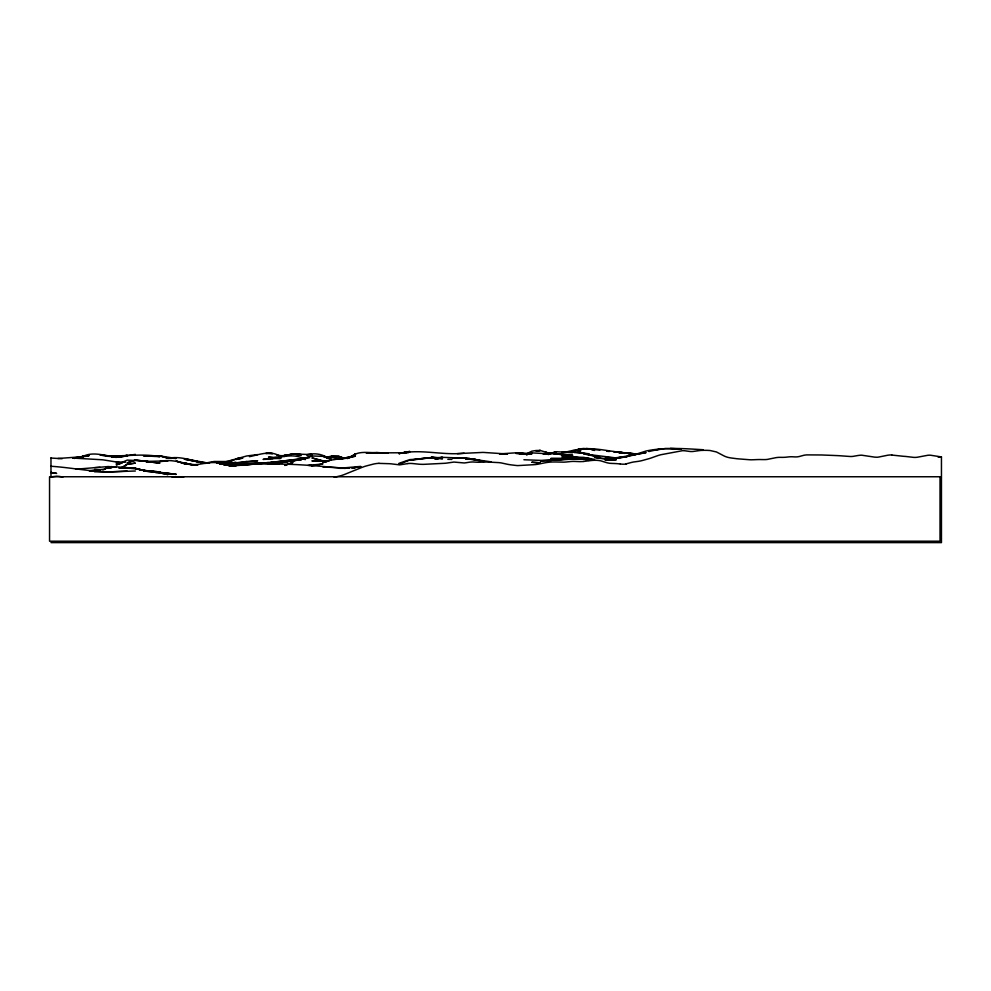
<?xml version="1.0" encoding="UTF-8"?>
<svg xmlns="http://www.w3.org/2000/svg" width="991" height="991" viewBox="0 0 991 991"><rect width="100%" height="100%" fill="white"/><g stroke="black" fill="none" stroke-linecap="round" stroke-linejoin="round"><path stroke-width="1.49" d="M340.644 459.18L355.397 455.29L347.37 458.523L355.397 454.423L350.802 457.322C357.701 450.125 368.392 453.11 377.175 452.602L366.175 452.949L408.416 452.726M350.802 457.322L355.397 453.989L350.802 457.136M122.834 467.318L127.182 464.358L135.383 463.107L127.182 464.246L121.744 467.504M57.899 458.486L83.777 456.64L74.201 458.399L83.777 456.194L76.939 458.214L83.777 455.959L89.19 455.6L83.777 455.947L81.349 457.334C96.003 448.378 112.07 460.951 127.182 455.451L116.343 456.876L105.566 456.157L127.182 456.095L116.343 456.876L100.091 455.104C120.109 457.656 139.805 452.788 159.861 456.69L143.522 455.848L159.861 455.81L167.962 458.152L159.861 455.947L176.138 458.461L167.962 458.015L176.138 457.978L170.687 458.424M525.255 454.423L531.956 451.14L536.094 450.509L540.231 450.471L549.596 453.333M548.258 454.584L556.409 451.76L572.786 452.515L561.922 452.379L572.786 451.834L589.088 453.791M81.051 457.173L83.777 455.959M398.927 464.259L408.416 460.617M284.9 465.46L293.026 462.401L284.9 465.349M398.927 463.354L409.779 459.601L420.692 459.006L409.779 460.134M526.593 454.671L531.956 452.899L550.934 453.903L543.291 454.113M224.053 464.345L257.66 463.54L268.462 464.234L301.214 459.39L311.905 455.971L322.88 456.356L341.895 459.031M345.066 468.371C319.461 466.241 294.166 463.466 268.462 464.234L301.214 459.378L311.905 455.971M564.647 452.33L572.786 450.447L580.912 450.756L578.211 451.054M102.841 469.907L105.566 469.04L89.19 470.775L100.091 470.18L94.603 470.428M572.786 450.707C590.475 445.331 609.217 452.131 627.179 452.899L619.09 453.023M625.829 456.801L605.315 458.722L594.526 457.359C612.054 461.459 629.508 456.479 646.082 451.004C664.924 447.065 684.162 448.601 703.201 449.728M526.593 454.733L531.956 453.11L523.905 454.287L531.956 453.432L523.905 453.915L515.865 453.135L531.956 453.853L515.865 452.825L499.452 453.89L507.541 454.014L483.088 452.404L457.334 453.643M234.508 459.812L229.156 461.199M351.384 468.124L360.749 466.662M72.838 457.892L83.777 456.913L72.838 458.065L102.841 459.812L121.769 462.847L116.343 464.259L121.769 463.082L116.343 464.928L127.182 460.109L143.522 460.902L135.383 460.183L127.182 462.871L135.383 460.059L159.861 463.193L143.522 461.063L151.66 462.029L146.234 461.546M249.435 456.678C259.419 454.658 271.893 449.567 280.849 457.049M206.066 462.958L214.118 461.484L227.819 461.546M654.333 450.298L665.11 448.564L681.374 449.072L670.412 448.39M648.832 451.537L659.82 449.084M626.077 463.899L630.895 462.586A41.387 35.614 -90 0 1 634.116 461.917L637.981 461.397A63.35 54.53 -90 0 0 642.044 460.592L649.142 458.635A96.499 83.058 -90 0 0 651.161 457.978L656.463 456.083A84.086 72.38 -90 0 1 658.482 455.402A48.534 41.783 -90 0 1 660.997 454.708L682.403 450.707A23.834 20.514 90 0 1 684.831 450.781L689.686 451.438A24.032 20.687 90 0 0 692.796 451.5L697.429 450.868A63.461 54.629 90 0 1 701.442 450.41L703.201 450.348A89.995 77.459 90 0 1 710.027 450.509L716.443 451.958L724.223 456.021A26.076 22.446 -90 0 0 728.819 457.557A57.379 49.389 -90 0 0 731.346 458.003L736.561 458.684A87.022 74.895 -90 0 0 738.927 458.907L749.357 459.725A49.538 42.638 -90 0 0 751.909 459.799L757.099 459.589A87.307 75.143 90 0 1 759.936 459.539L762.909 459.589A82.761 71.241 -90 0 0 764.68 459.589A39.429 33.929 90 0 0 767.059 459.465L775.879 457.681A31.13 26.794 90 0 1 779.322 457.346L782.481 457.359A42.452 36.531 90 0 0 785.008 457.272A48.732 41.944 -90 0 0 785.962 457.198L788.786 456.888A32.393 27.884 90 0 1 792.082 456.764L795.278 456.925A21.777 18.742 -90 0 0 799.167 456.541L803.726 455.315A22.942 19.746 90 0 1 805.695 454.993L806.439 454.931A40.346 34.722 90 0 1 807.417 454.894L822.332 454.98A78.884 67.896 -90 0 0 825.193 455.117L835.673 455.538A86.428 74.387 90 0 0 838.237 455.637L849.275 456.43A25.605 22.05 -90 0 0 852.954 456.38L856.695 455.736A39.008 33.57 -90 0 1 861.6 455.179L874.458 457.099A25.977 22.359 90 0 0 878.1 457.161L885.756 455.637A31.873 27.438 -90 0 1 891.776 454.943M334.19 477.303L340.743 475.754A53.13 45.722 -90 0 0 344.657 474.392L361.963 467.405A67.338 57.961 -90 0 1 366.224 465.968L372.641 464.284A40.136 34.549 -90 0 1 378.971 463.317M550.934 453.147L545.583 454.299L556.409 451.946L550.934 453.073L572.786 455.29L550.934 453.283L543.291 453.915M219.618 463.466L246.685 455.984L257.66 454.584M280.416 456.43L293.026 454.014L311.905 454.572L306.566 454.844C313.924 452.85 322.063 453.692 328.269 458.35M340.644 459.267L355.397 456.194L322.88 461.484L326.919 461.645M231.832 462.983L235.846 462.165M325.581 457.371L330.957 456.294L339.17 456.479L343.27 458.115M51.086 476.894L56.524 476.2A26.67 22.954 90 0 1 62.074 477.005L62.805 477.216M280.825 456.479L284.9 455.674L278.112 455.687M352.722 468.198L355.397 467.678M124.47 468.173L135.383 468.508L147.585 471.27L135.383 468.632L121.744 467.591L135.383 468.235L146.234 471.146L135.383 468.508L147.585 471.258L143.522 470.353L176.138 474.305M301.214 459.39L309.229 457.842M599.902 457.21L583.637 453.89L616.365 457.966L646.082 452.602L632.605 454.943M127.182 455.29L116.343 457.334L135.383 454.386M311.905 465.931L322.88 463.961L307.904 465.436M110.98 466.6L116.343 467.182L108.279 466.55L75.564 469.251M100.091 467.368L94.603 467.653M435.173 458.783L442.407 458.028L431.506 457.334L442.407 458.028L435.173 458.709L442.407 457.334L469.573 458.338M360.749 466.402L339.17 468.309L345.995 468.297M435.173 458.449L442.407 457.334L431.506 458.028L442.407 458.053L431.506 457.47L409.779 460.097M121.769 462.723L116.343 463.54L121.769 462.847M407.858 463.577L399.707 464.866L392.758 464.036A52.201 44.929 -90 0 0 389.451 463.701L378.971 463.379M307.321 457.916L268.462 462.859L227.819 464.284L257.66 464.222L268.462 462.574L227.819 464.779L246.685 463.54M616.365 458.028L627.179 456.628M304.101 459.081L301.214 458.709L304.274 458.709L243.959 465.213M242.597 465.349L257.66 463.54M85.139 456.405L87.84 456.083M326.919 457.594L330.957 457.173L324.23 457.297M583.637 461.447L589.075 460.765A77.05 66.323 90 0 1 594.526 460.282L595.318 460.295A31.923 27.475 90 0 1 601.042 460.914L606.381 462.574A29.631 25.506 -90 0 0 610.382 463.354L615.498 463.565A55.892 48.113 -90 0 1 617.926 463.738L620.341 464.011M268.462 462.847L280.416 461.645M246.685 464.915L235.846 465.609L223.743 464.853L235.846 466.253L216.868 462.933L219.618 463.268C207.912 460.22 195.958 467.851 184.314 463.07L192.415 464.903L197.903 464.977C185.156 464.717 172.855 458.077 159.861 461.583L167.962 460.902L146.234 461.385M241.234 465.126L231.832 465.411M127.182 471.121L110.98 471.827L135.383 471.01M119.044 468.148L127.182 467.641L116.343 466.835L105.566 468.235L110.98 468.186M167.962 458.375C179.817 455.761 190.619 460.344 202.003 462.574L184.314 459.167L206.054 463.379L197.903 461.905L209.51 463.243M172.124 477.166L176.175 476.931A68.268 58.754 90 0 1 181.601 476.993L183.719 477.154M586.362 448.452L591.813 449.22L583.637 449.072L589.088 449.183M435.173 459.18L438.072 458.994M219.618 464.073L231.832 461.484L225.787 463.652L219.618 464.271M405.703 452.85L398.927 453.209L409.779 451.995L398.927 453.444L409.779 451.438L398.927 453.643C420.134 448.514 442.407 455.612 464.147 453.209M221.092 464.308L235.846 463.54L246.685 464.222L235.846 464.222M169.325 458.313L176.138 458.003L167.256 458.028M605.315 460.158L616.365 459.688L605.315 460.109M50.975 542.61L941.45 542.61L941.45 456.925L938.056 457.012M453.246 458.028L464.147 458.028L453.246 458.028L464.147 458.028L491.288 461.856M550.934 460.79L523.905 459.75M116.343 462.153L125.634 462.165M632.605 455.303L629.892 455.303L632.605 455.327M465.497 458.734L474.974 459.39L483.868 461.41L465.497 458.548M628.542 453.915L635.293 454.361M447.833 459.329L451.896 459.39M94.603 471.803L110.98 471.927C90.85 471.766 70.807 467.529 50.975 466.265M229.156 466.191L234.508 466.265M225.081 464.94L227.819 465.002L225.081 464.878M339.17 467.987L349.489 468.235L322.88 466.984M50.975 458.04L62.074 458.722M469.573 459.192L474.974 459.403L483.868 461.583M309.242 465.485L311.905 465.597M580.924 457.854L561.922 456.863L583.637 457.346L594.526 459.403M154.398 472.212L143.522 470.948L159.861 472.496L167.962 474.602L162.561 473.661M589.088 448.737L578.211 449.171L583.637 448.465L599.902 450.137M572.786 457.359L561.922 455.29L579.562 457.768M113.271 457.136L116.343 457.334L111.723 457.037M605.315 457.334L619.449 458.226M377.175 452.528L388.026 453.209M583.637 458.028L589.088 458.399M638.588 454.312L621.815 452.837L629.892 452.751L636.643 454.423M574.148 452.503L583.637 453.209L594.526 455.971M891.776 455.055L903.557 456.306A60.538 52.102 90 0 1 906.926 456.591L913.714 457.384A31.985 27.537 90 0 0 917.059 457.285L927.811 455.278A24.874 21.406 90 0 1 930.376 455.203L941.45 456.925M465.497 458.585L474.974 459.403M197.903 461.769L184.314 458.759L208.742 463.193M119.044 467.727L121.744 468M161.335 472.633L176.138 474.379L161.335 472.707M276.749 458.115L268.462 457.124L276.749 457.631L263.049 459.378C277.121 459.465 292.357 451.277 305.228 459.675M155.76 472.682L159.861 473.19M627.179 453.209L613.602 451.661L627.179 453.221L616.365 451.846L619.065 452.354M594.526 460.134C576.551 456.777 558.292 460.22 540.231 460.79L572.786 458.722L583.637 459.118L550.934 459.403C563.668 461.31 576.465 456.727 589.075 460.443M326.919 461.261L311.905 460.914L322.88 460.753L311.905 457.892L322.88 461.112M304.101 458.883L301.214 458.474L305.228 459.329M326.919 457.904L329.619 458.288M276.749 455.067L284.9 456.417M280.849 457.817L276.749 457.086L268.462 458.722L280.825 458.375L276.749 457.929L279.474 458.536M621.778 452.875L624.479 453.395M345.995 458.449L339.17 456.789L343.27 458.276M591.813 449.84L594.526 450.459M184.314 462.884L192.415 464.903M305.228 458.771L301.214 457.569L303.89 459.056M269.849 457.755L272.612 458.585M549.596 453.457L545.583 452.243L549.596 453.977M330.957 458.486L322.88 455.947L328.269 458.573M50.975 457.817L50.975 477.365M407.858 463.515A36.692 31.576 -90 0 1 412.987 463.577L418.66 464.16A65.753 56.598 90 0 0 424.012 464.333L443.695 463.342A45.462 39.132 90 0 0 447.895 462.921L453.928 462.066L464.147 462.958A23.388 20.13 90 0 0 464.754 462.908L465.361 462.834A55.385 47.667 90 0 0 467.244 462.549L468.805 462.289A42.811 36.853 90 0 1 470.762 462.066A34.128 29.371 90 0 1 473.141 461.992L476.721 462.19A48.088 41.387 -90 0 0 479.248 462.252L485.045 462.066A73.309 63.102 90 0 1 487.349 462.041A63.87 54.976 90 0 1 488.674 462.079L498.907 462.624A44.397 38.215 -90 0 1 501.743 463.032L507.194 464.222A78.351 67.438 -90 0 0 510.749 464.816L515.246 465.374A85.226 73.346 -90 0 0 517.822 465.597L534.545 464.643A61.975 53.341 -90 0 0 537.803 464.234L543.601 463.07A69.878 60.154 -90 0 1 551.677 462.017L552.458 462.004A121.051 104.191 -90 0 1 555.691 461.967L563.148 462.153A44.756 38.525 90 0 0 566.084 462.017L570.543 461.546A43.765 37.67 90 0 1 574.123 461.397L578.843 461.595A52.102 44.843 -90 0 0 583.526 461.472M626.089 464.061A29.606 25.481 -90 0 1 620.354 463.974M355.397 453.977L350.802 457.384L355.397 453.989M355.397 454.138L350.802 457.384L355.397 454.138M221.687 462.958L219.618 463.615L221.687 463.032M330.957 460.01L322.88 462.549L330.957 460.035M284.9 461.893L275.932 464.308L284.9 461.917L301.214 459.638L284.9 461.917M284.9 455.315L280.825 456.294L293.026 454.039L301.214 454.819L293.026 454.014L284.9 455.315M241.234 457.805L235.846 458.907L241.234 457.805M242.622 458.127L235.846 459.428L242.622 458.127M540.231 450.459L536.094 451.215L540.231 450.471M246.685 461.484L223.743 464.333L257.66 460.778L246.685 461.484M268.462 453.209L265.749 453.482L272.612 453.605L268.462 453.209M431.506 457.83L420.692 458.709L431.506 457.83M227.819 461.88L222.356 462.301L227.819 461.93M572.786 458.548L550.934 458.499L572.786 458.548M523.905 453.643L515.865 453.37L523.905 453.742M940.025 476.758L49.55 476.758L49.55 541.197L940.025 541.197L940.025 476.758M339.17 456.455L330.957 456.442L339.17 456.479M301.214 454.584L293.026 454.138L301.214 454.683M159.861 471.927L143.522 470.428L159.861 471.976M609.465 451.4L606.703 451.227L609.465 451.4M540.231 462.847L531.956 462.264L540.231 462.847M442.407 458.722L431.506 457.47L442.407 458.722M635.603 454.448L632.605 454.076L635.603 454.46M561.922 454.584L550.934 453.209L561.922 454.621M637.089 454.324L632.605 453.754L637.089 454.312M344.633 458.338L340.532 457.743L344.633 458.35M523.905 454.027L515.865 452.825L523.905 454.027M548.258 453.457L545.583 453.048L548.258 453.457M56.512 473.376L50.975 472.496L56.512 473.376M185.639 464.098L176.138 461.013L185.639 464.073"/></g></svg>
